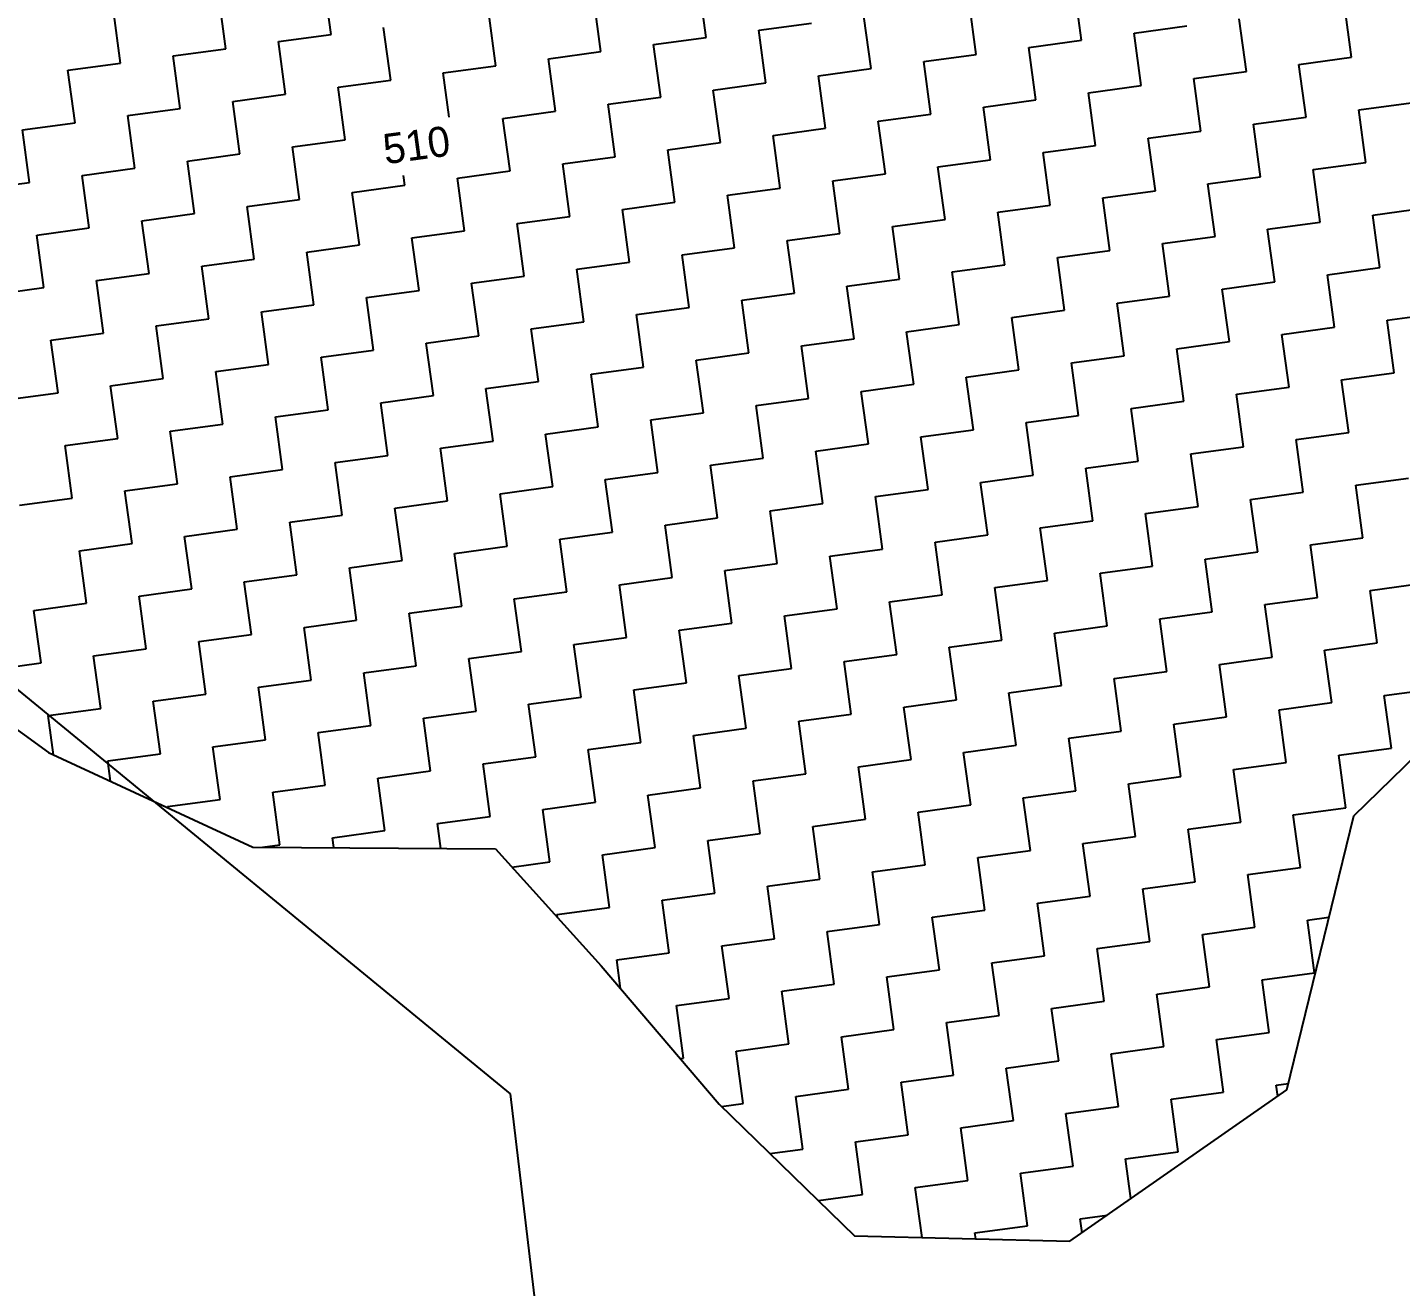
# Model space of a CAD drawing. Header units: metres. Extents: x 318393 to 319412, y 1868341 to 1869380.
# Drawn here: x 318640.6 to 318741.3, y 1868976.3 to 1869068.6 of the extents above; entities that cross this region are included whole.
import ezdxf

# ---------------------------------------------------------------- set-up
doc = ezdxf.new("R2010")
doc.units = ezdxf.units.M
doc.header["$LTSCALE"] = 0.3
doc.header["$MEASUREMENT"] = 0
for name, color, linetype in [('POLY_HATCH', 12, 'CONTINUOUS'), ('POLY_PARCEL', 6, 'CONTINUOUS'), ('TEXT_PARCEL', 7, 'CONTINUOUS')]:
    doc.layers.add(name, color=color, linetype=linetype)
doc.styles.add('TEXT_MAP', font='')
doc.styles.get('TEXT_MAP').set_extended_font_data('Kruti Dev 050')

msp = doc.modelspace()

# ---------------------------------------------------------------- linework, layer by layer
at = {"layer": 'POLY_HATCH', "linetype": 'Continuous'}
for p, q in [((318662.86, 1869068.12), (318662.33, 1869071.98)), ((318690.39, 1869067.91), (318689.87, 1869071.77)), ((318655.14, 1869067.08), (318654.62, 1869070.93)), ((318682.67, 1869066.87), (318682.15, 1869070.73)), ((318717.93, 1869067.7), (318717.41, 1869071.56)), ((318647.42, 1869066.03), (318646.9, 1869069.89)), ((318674.96, 1869065.82), (318674.43, 1869069.68)), ((318710.21, 1869066.66), (318709.69, 1869070.52)), ((318737.75, 1869066.45), (318737.23, 1869070.31)), ((318667.24, 1869064.78), (318666.72, 1869068.64)), ((318694.25, 1869068.43), (318698.11, 1869068.96)), ((318702.49, 1869065.62), (318701.97, 1869069.48)), ((318721.79, 1869068.23), (318725.65, 1869068.75)), ((318730.03, 1869065.41), (318729.51, 1869069.27)), ((318659, 1869067.6), (318662.86, 1869068.12)), ((318659.52, 1869063.74), (318659, 1869067.6)), ((318686.53, 1869067.39), (318690.39, 1869067.91)), ((318694.77, 1869064.57), (318694.25, 1869068.43)), ((318714.07, 1869067.18), (318717.93, 1869067.7)), ((318722.31, 1869064.37), (318721.79, 1869068.23)), ((318651.28, 1869066.55), (318655.14, 1869067.08)), ((318651.8, 1869062.69), (318651.28, 1869066.55)), ((318678.81, 1869066.35), (318682.67, 1869066.87)), ((318687.06, 1869063.53), (318686.53, 1869067.39)), ((318706.35, 1869066.14), (318710.21, 1869066.66)), ((318714.59, 1869063.32), (318714.07, 1869067.18)), ((318643.56, 1869065.51), (318647.42, 1869066.03)), ((318671.1, 1869065.3), (318674.96, 1869065.82)), ((318679.34, 1869062.49), (318678.81, 1869066.35)), ((318698.63, 1869065.1), (318702.49, 1869065.62)), ((318706.87, 1869062.28), (318706.35, 1869066.14)), ((318733.89, 1869065.93), (318737.75, 1869066.45)), ((318734.41, 1869062.07), (318733.89, 1869065.93)), ((318644.08, 1869061.65), (318643.56, 1869065.51)), ((318663.38, 1869064.26), (318667.24, 1869064.78)), ((318671.54, 1869062.05), (318671.1, 1869065.3)), ((318690.91, 1869064.05), (318694.77, 1869064.57)), ((318699.15, 1869061.24), (318698.63, 1869065.1)), ((318726.17, 1869064.89), (318730.03, 1869065.41)), ((318726.69, 1869061.03), (318726.17, 1869064.89)), ((318655.66, 1869063.22), (318659.52, 1869063.74)), ((318663.9, 1869060.4), (318663.38, 1869064.26)), ((318683.2, 1869063.01), (318687.06, 1869063.53)), ((318691.44, 1869060.19), (318690.91, 1869064.05)), ((318718.45, 1869063.85), (318722.31, 1869064.37)), ((318718.97, 1869059.99), (318718.45, 1869063.85)), ((318647.94, 1869062.17), (318651.8, 1869062.69)), ((318656.18, 1869059.36), (318655.66, 1869063.22)), ((318683.72, 1869059.15), (318683.2, 1869063.01)), ((318710.73, 1869062.8), (318714.59, 1869063.32)), ((318711.25, 1869058.94), (318710.73, 1869062.8)), ((318738.27, 1869062.59), (318742.13, 1869063.12)), ((318738.79, 1869058.74), (318738.27, 1869062.59)), ((318640.22, 1869061.13), (318644.08, 1869061.65)), ((318648.46, 1869058.31), (318647.94, 1869062.17)), ((318675.48, 1869061.97), (318679.34, 1869062.49)), ((318676, 1869058.11), (318675.48, 1869061.97)), ((318703.01, 1869061.76), (318706.87, 1869062.28)), ((318703.54, 1869057.9), (318703.01, 1869061.76)), ((318730.55, 1869061.55), (318734.41, 1869062.07)), ((318731.07, 1869057.69), (318730.55, 1869061.55)), ((318640.74, 1869057.27), (318640.22, 1869061.13)), ((318695.3, 1869060.71), (318699.15, 1869061.24)), ((318695.82, 1869056.86), (318695.3, 1869060.71)), ((318722.83, 1869060.51), (318726.69, 1869061.03)), ((318723.35, 1869056.65), (318722.83, 1869060.51)), ((318660.04, 1869059.88), (318663.9, 1869060.4)), ((318660.56, 1869056.02), (318660.04, 1869059.88)), ((318687.58, 1869059.67), (318691.44, 1869060.19)), ((318688.1, 1869055.81), (318687.58, 1869059.67)), ((318715.11, 1869059.46), (318718.97, 1869059.99)), ((318652.32, 1869058.83), (318656.18, 1869059.36)), ((318652.84, 1869054.98), (318652.32, 1869058.83)), ((318679.86, 1869058.63), (318683.72, 1869059.15)), ((318680.38, 1869054.77), (318679.86, 1869058.63)), ((318707.4, 1869058.42), (318711.25, 1869058.94)), ((318715.64, 1869055.61), (318715.11, 1869059.46)), ((318734.93, 1869058.21), (318738.79, 1869058.74)), ((318644.6, 1869057.79), (318648.46, 1869058.31)), ((318645.12, 1869053.93), (318644.6, 1869057.79)), ((318668.28, 1869057.06), (318668.19, 1869057.77)), ((318672.14, 1869057.58), (318676, 1869058.11)), ((318672.66, 1869053.72), (318672.14, 1869057.58)), ((318699.68, 1869057.38), (318703.54, 1869057.9)), ((318707.92, 1869054.56), (318707.4, 1869058.42)), ((318727.21, 1869057.17), (318731.07, 1869057.69)), ((318735.45, 1869054.35), (318734.93, 1869058.21)), ((318636.88, 1869056.75), (318640.74, 1869057.27)), ((318664.42, 1869056.54), (318668.28, 1869057.06)), ((318664.94, 1869052.68), (318664.42, 1869056.54)), ((318691.96, 1869056.33), (318695.82, 1869056.86)), ((318700.2, 1869053.52), (318699.68, 1869057.38)), ((318719.49, 1869056.13), (318723.35, 1869056.65)), ((318727.74, 1869053.31), (318727.21, 1869057.17)), ((318656.7, 1869055.5), (318660.56, 1869056.02)), ((318657.22, 1869051.64), (318656.7, 1869055.5)), ((318684.24, 1869055.29), (318688.1, 1869055.81)), ((318692.48, 1869052.47), (318691.96, 1869056.33)), ((318711.78, 1869055.08), (318715.64, 1869055.61)), ((318720.02, 1869052.27), (318719.49, 1869056.13)), ((318648.98, 1869054.45), (318652.84, 1869054.98)), ((318649.51, 1869050.59), (318648.98, 1869054.45)), ((318676.52, 1869054.25), (318680.38, 1869054.77)), ((318684.76, 1869051.43), (318684.24, 1869055.29)), ((318704.06, 1869054.04), (318707.92, 1869054.56)), ((318712.3, 1869051.22), (318711.78, 1869055.08)), ((318739.31, 1869054.88), (318743.17, 1869055.4)), ((318739.83, 1869051.02), (318739.31, 1869054.88)), ((318641.27, 1869053.41), (318645.12, 1869053.93)), ((318668.8, 1869053.2), (318672.66, 1869053.72)), ((318677.04, 1869050.39), (318676.52, 1869054.25)), ((318696.34, 1869053), (318700.2, 1869053.52)), ((318704.58, 1869050.18), (318704.06, 1869054.04)), ((318731.59, 1869053.83), (318735.45, 1869054.35)), ((318732.12, 1869049.97), (318731.59, 1869053.83)), ((318641.79, 1869049.55), (318641.27, 1869053.41)), ((318661.08, 1869052.16), (318664.94, 1869052.68)), ((318669.32, 1869049.34), (318668.8, 1869053.2)), ((318688.62, 1869051.95), (318692.48, 1869052.47)), ((318696.86, 1869049.14), (318696.34, 1869053)), ((318723.88, 1869052.79), (318727.74, 1869053.31)), ((318724.4, 1869048.93), (318723.88, 1869052.79)), ((318653.37, 1869051.12), (318657.22, 1869051.64)), ((318661.61, 1869048.3), (318661.08, 1869052.16)), ((318680.9, 1869050.91), (318684.76, 1869051.43)), ((318689.14, 1869048.09), (318688.62, 1869051.95)), ((318716.16, 1869051.75), (318720.02, 1869052.27)), ((318716.68, 1869047.89), (318716.16, 1869051.75)), ((318645.65, 1869050.07), (318649.51, 1869050.59)), ((318653.89, 1869047.26), (318653.37, 1869051.12)), ((318681.42, 1869047.05), (318680.9, 1869050.91)), ((318708.44, 1869050.7), (318712.3, 1869051.22)), ((318708.96, 1869046.84), (318708.44, 1869050.7)), ((318735.98, 1869050.5), (318739.83, 1869051.02)), ((318736.5, 1869046.64), (318735.98, 1869050.5)), ((318637.93, 1869049.03), (318641.79, 1869049.55)), ((318646.17, 1869046.21), (318645.65, 1869050.07)), ((318673.18, 1869049.87), (318677.04, 1869050.39)), ((318673.71, 1869046.01), (318673.18, 1869049.87)), ((318700.72, 1869049.66), (318704.58, 1869050.18)), ((318701.24, 1869045.8), (318700.72, 1869049.66)), ((318728.26, 1869049.45), (318732.12, 1869049.97)), ((318728.78, 1869045.59), (318728.26, 1869049.45)), ((318665.46, 1869048.82), (318669.32, 1869049.34)), ((318665.99, 1869044.96), (318665.46, 1869048.82)), ((318693, 1869048.62), (318696.86, 1869049.14)), ((318693.52, 1869044.76), (318693, 1869048.62)), ((318720.54, 1869048.41), (318724.4, 1869048.93)), ((318721.06, 1869044.55), (318720.54, 1869048.41)), ((318657.75, 1869047.78), (318661.61, 1869048.3)), ((318658.27, 1869043.92), (318657.75, 1869047.78)), ((318685.28, 1869047.57), (318689.14, 1869048.09)), ((318685.8, 1869043.71), (318685.28, 1869047.57)), ((318712.82, 1869047.36), (318716.68, 1869047.89)), ((318740.36, 1869047.16), (318744.22, 1869047.68)), ((318650.03, 1869046.74), (318653.89, 1869047.26)), ((318650.55, 1869042.88), (318650.03, 1869046.74)), ((318677.56, 1869046.53), (318681.42, 1869047.05)), ((318678.09, 1869042.67), (318677.56, 1869046.53)), ((318705.1, 1869046.32), (318708.96, 1869046.84)), ((318713.34, 1869043.51), (318712.82, 1869047.36)), ((318732.64, 1869046.11), (318736.5, 1869046.64)), ((318740.88, 1869043.3), (318740.36, 1869047.16)), ((318642.31, 1869045.69), (318646.17, 1869046.21)), ((318642.83, 1869041.83), (318642.31, 1869045.69)), ((318669.85, 1869045.48), (318673.71, 1869046.01)), ((318670.37, 1869041.63), (318669.85, 1869045.48)), ((318697.38, 1869045.28), (318701.24, 1869045.8)), ((318705.62, 1869042.46), (318705.1, 1869046.32)), ((318724.92, 1869045.07), (318728.78, 1869045.59)), ((318733.16, 1869042.25), (318732.64, 1869046.11)), ((318662.13, 1869044.44), (318665.99, 1869044.96)), ((318662.65, 1869040.58), (318662.13, 1869044.44)), ((318689.66, 1869044.23), (318693.52, 1869044.76)), ((318697.9, 1869041.42), (318697.38, 1869045.28)), ((318717.2, 1869044.03), (318721.06, 1869044.55)), ((318725.44, 1869041.21), (318724.92, 1869045.07)), ((318654.41, 1869043.4), (318658.27, 1869043.92)), ((318654.93, 1869039.54), (318654.41, 1869043.4)), ((318681.95, 1869043.19), (318685.8, 1869043.71)), ((318690.19, 1869040.37), (318689.66, 1869044.23)), ((318709.48, 1869042.98), (318713.34, 1869043.51)), ((318717.72, 1869040.17), (318717.2, 1869044.03)), ((318646.69, 1869042.35), (318650.55, 1869042.88)), ((318647.21, 1869038.49), (318646.69, 1869042.35)), ((318674.23, 1869042.15), (318678.09, 1869042.67)), ((318682.47, 1869039.33), (318681.95, 1869043.19)), ((318701.76, 1869041.94), (318705.62, 1869042.46)), ((318710, 1869039.12), (318709.48, 1869042.98)), ((318737.02, 1869042.78), (318740.88, 1869043.3)), ((318737.54, 1869038.92), (318737.02, 1869042.78)), ((318638.97, 1869041.31), (318642.83, 1869041.83)), ((318666.51, 1869041.1), (318670.37, 1869041.63)), ((318674.75, 1869038.29), (318674.23, 1869042.15)), ((318694.05, 1869040.9), (318697.9, 1869041.42)), ((318702.29, 1869038.08), (318701.76, 1869041.94)), ((318729.3, 1869041.73), (318733.16, 1869042.25)), ((318729.82, 1869037.87), (318729.3, 1869041.73)), ((318658.79, 1869040.06), (318662.65, 1869040.58)), ((318667.03, 1869037.24), (318666.51, 1869041.1)), ((318686.33, 1869039.85), (318690.19, 1869040.37)), ((318694.57, 1869037.04), (318694.05, 1869040.9)), ((318721.58, 1869040.69), (318725.44, 1869041.21)), ((318722.1, 1869036.83), (318721.58, 1869040.69)), ((318651.07, 1869039.02), (318654.93, 1869039.54)), ((318659.31, 1869036.2), (318658.79, 1869040.06)), ((318678.61, 1869038.81), (318682.47, 1869039.33)), ((318686.85, 1869035.99), (318686.33, 1869039.85)), ((318713.86, 1869039.65), (318717.72, 1869040.17)), ((318714.39, 1869035.79), (318713.86, 1869039.65)), ((318643.35, 1869037.97), (318647.21, 1869038.49)), ((318651.59, 1869035.16), (318651.07, 1869039.02)), ((318679.13, 1869034.95), (318678.61, 1869038.81)), ((318706.14, 1869038.6), (318710, 1869039.12)), ((318706.67, 1869034.74), (318706.14, 1869038.6)), ((318733.68, 1869038.4), (318737.54, 1869038.92)), ((318734.2, 1869034.54), (318733.68, 1869038.4)), ((318643.87, 1869034.11), (318643.35, 1869037.97)), ((318670.89, 1869037.77), (318674.75, 1869038.29)), ((318671.41, 1869033.91), (318670.89, 1869037.77)), ((318698.43, 1869037.56), (318702.29, 1869038.08)), ((318698.95, 1869033.7), (318698.43, 1869037.56)), ((318725.96, 1869037.35), (318729.82, 1869037.87)), ((318726.48, 1869033.49), (318725.96, 1869037.35)), ((318663.17, 1869036.72), (318667.03, 1869037.24)), ((318663.69, 1869032.86), (318663.17, 1869036.72)), ((318690.71, 1869036.52), (318694.57, 1869037.04)), ((318691.23, 1869032.66), (318690.71, 1869036.52)), ((318718.24, 1869036.31), (318722.1, 1869036.83)), ((318718.77, 1869032.45), (318718.24, 1869036.31)), ((318655.45, 1869035.68), (318659.31, 1869036.2)), ((318655.97, 1869031.82), (318655.45, 1869035.68)), ((318682.99, 1869035.47), (318686.85, 1869035.99)), ((318683.51, 1869031.61), (318682.99, 1869035.47)), ((318710.53, 1869035.26), (318714.39, 1869035.79)), ((318738.06, 1869035.06), (318741.92, 1869035.58)), ((318647.73, 1869034.64), (318651.59, 1869035.16)), ((318648.26, 1869030.78), (318647.73, 1869034.64)), ((318675.27, 1869034.43), (318679.13, 1869034.95)), ((318675.79, 1869030.57), (318675.27, 1869034.43)), ((318702.81, 1869034.22), (318706.67, 1869034.74)), ((318711.05, 1869031.41), (318710.53, 1869035.26)), ((318730.34, 1869034.01), (318734.2, 1869034.54)), ((318738.58, 1869031.2), (318738.06, 1869035.06)), ((318640.01, 1869033.59), (318643.87, 1869034.11)), ((318667.55, 1869033.38), (318671.41, 1869033.91)), ((318668.07, 1869029.53), (318667.55, 1869033.38)), ((318695.09, 1869033.18), (318698.95, 1869033.7)), ((318703.33, 1869030.36), (318702.81, 1869034.22)), ((318722.63, 1869032.97), (318726.48, 1869033.49)), ((318730.87, 1869030.16), (318730.34, 1869034.01)), ((318659.83, 1869032.34), (318663.69, 1869032.86)), ((318660.35, 1869028.48), (318659.83, 1869032.34)), ((318687.37, 1869032.13), (318691.23, 1869032.66)), ((318695.61, 1869029.32), (318695.09, 1869033.18)), ((318714.91, 1869031.93), (318718.77, 1869032.45)), ((318723.15, 1869029.11), (318722.63, 1869032.97)), ((318652.11, 1869031.3), (318655.97, 1869031.82)), ((318652.64, 1869027.44), (318652.11, 1869031.3)), ((318679.65, 1869031.09), (318683.51, 1869031.61)), ((318687.89, 1869028.28), (318687.37, 1869032.13)), ((318707.19, 1869030.88), (318711.05, 1869031.41)), ((318715.43, 1869028.07), (318714.91, 1869031.93)), ((318644.4, 1869030.25), (318648.26, 1869030.78)), ((318671.93, 1869030.05), (318675.79, 1869030.57)), ((318680.17, 1869027.23), (318679.65, 1869031.09)), ((318699.47, 1869029.84), (318703.33, 1869030.36)), ((318707.71, 1869027.02), (318707.19, 1869030.88)), ((318734.73, 1869030.68), (318738.58, 1869031.2)), ((318735.25, 1869026.82), (318734.73, 1869030.68)), ((318644.92, 1869026.4), (318644.4, 1869030.25)), ((318664.21, 1869029), (318668.07, 1869029.53)), ((318672.45, 1869026.19), (318671.93, 1869030.05)), ((318691.75, 1869028.8), (318695.61, 1869029.32)), ((318699.99, 1869025.98), (318699.47, 1869029.84)), ((318727.01, 1869029.63), (318730.87, 1869030.16)), ((318727.53, 1869025.77), (318727.01, 1869029.63)), ((318656.5, 1869027.96), (318660.35, 1869028.48)), ((318664.74, 1869025.14), (318664.21, 1869029)), ((318684.03, 1869027.75), (318687.89, 1869028.28)), ((318692.27, 1869024.94), (318691.75, 1869028.8)), ((318719.29, 1869028.59), (318723.15, 1869029.11)), ((318719.81, 1869024.73), (318719.29, 1869028.59)), ((318648.78, 1869026.92), (318652.64, 1869027.44)), ((318657.02, 1869024.1), (318656.5, 1869027.96)), ((318684.55, 1869023.89), (318684.03, 1869027.75)), ((318711.57, 1869027.55), (318715.43, 1869028.07)), ((318712.09, 1869023.69), (318711.57, 1869027.55)), ((318739.11, 1869027.34), (318742.97, 1869027.86)), ((318739.63, 1869023.48), (318739.11, 1869027.34)), ((318641.06, 1869025.87), (318644.92, 1869026.4)), ((318649.3, 1869023.06), (318648.78, 1869026.92)), ((318676.31, 1869026.71), (318680.17, 1869027.23)), ((318676.84, 1869022.85), (318676.31, 1869026.71)), ((318703.85, 1869026.5), (318707.71, 1869027.02)), ((318704.37, 1869022.64), (318703.85, 1869026.5)), ((318731.39, 1869026.3), (318735.25, 1869026.82)), ((318731.91, 1869022.44), (318731.39, 1869026.3)), ((318641.58, 1869022.01), (318641.06, 1869025.87)), ((318668.6, 1869025.67), (318672.45, 1869026.19)), ((318669.12, 1869021.81), (318668.6, 1869025.67)), ((318696.13, 1869025.46), (318699.99, 1869025.98)), ((318696.65, 1869021.6), (318696.13, 1869025.46)), ((318723.67, 1869025.25), (318727.53, 1869025.77)), ((318724.19, 1869021.39), (318723.67, 1869025.25)), ((318660.88, 1869024.62), (318664.74, 1869025.14)), ((318661.4, 1869020.76), (318660.88, 1869024.62)), ((318688.41, 1869024.42), (318692.27, 1869024.94)), ((318688.94, 1869020.56), (318688.41, 1869024.42)), ((318715.95, 1869024.21), (318719.81, 1869024.73)), ((318653.16, 1869023.58), (318657.02, 1869024.1)), ((318653.68, 1869019.72), (318653.16, 1869023.58)), ((318680.69, 1869023.37), (318684.55, 1869023.89)), ((318681.22, 1869019.51), (318680.69, 1869023.37)), ((318708.23, 1869023.17), (318712.09, 1869023.69)), ((318716.47, 1869020.35), (318715.95, 1869024.21)), ((318735.77, 1869022.96), (318739.63, 1869023.48)), ((318645.44, 1869022.54), (318649.3, 1869023.06)), ((318645.96, 1869018.68), (318645.44, 1869022.54)), ((318672.98, 1869022.33), (318676.84, 1869022.85)), ((318673.5, 1869018.47), (318672.98, 1869022.33)), ((318700.51, 1869022.12), (318704.37, 1869022.64)), ((318708.75, 1869019.31), (318708.23, 1869023.17)), ((318728.05, 1869021.91), (318731.91, 1869022.44)), ((318736.29, 1869019.1), (318735.77, 1869022.96)), ((318637.72, 1869021.49), (318641.58, 1869022.01)), ((318665.26, 1869021.29), (318669.12, 1869021.81)), ((318665.78, 1869017.43), (318665.26, 1869021.29)), ((318692.79, 1869021.08), (318696.65, 1869021.6)), ((318701.03, 1869018.26), (318700.51, 1869022.12)), ((318720.33, 1869020.87), (318724.19, 1869021.39)), ((318728.57, 1869018.06), (318728.05, 1869021.91)), ((318657.54, 1869020.24), (318661.4, 1869020.76)), ((318658.06, 1869016.38), (318657.54, 1869020.24)), ((318685.08, 1869020.03), (318688.94, 1869020.56)), ((318693.32, 1869017.22), (318692.79, 1869021.08)), ((318712.61, 1869019.83), (318716.47, 1869020.35)), ((318720.85, 1869017.01), (318720.33, 1869020.87)), ((318649.82, 1869019.2), (318653.68, 1869019.72)), ((318650.34, 1869015.34), (318649.82, 1869019.2)), ((318677.36, 1869018.99), (318681.22, 1869019.51)), ((318685.6, 1869016.18), (318685.08, 1869020.03)), ((318704.89, 1869018.78), (318708.75, 1869019.31)), ((318713.13, 1869015.97), (318712.61, 1869019.83)), ((318740.15, 1869019.62), (318744.01, 1869020.14)), ((318740.67, 1869015.76), (318740.15, 1869019.62)), ((318642.1, 1869018.15), (318645.96, 1869018.68)), ((318669.64, 1869017.95), (318673.5, 1869018.47)), ((318677.88, 1869015.13), (318677.36, 1869018.99)), ((318697.18, 1869017.74), (318701.03, 1869018.26)), ((318705.42, 1869014.92), (318704.89, 1869018.78)), ((318732.43, 1869018.58), (318736.29, 1869019.1)), ((318732.95, 1869014.72), (318732.43, 1869018.58)), ((318642.49, 1869015.27), (318642.1, 1869018.15)), ((318661.92, 1869016.9), (318665.78, 1869017.43)), ((318670.16, 1869014.09), (318669.64, 1869017.95)), ((318689.46, 1869016.7), (318693.32, 1869017.22)), ((318697.7, 1869013.88), (318697.18, 1869017.74)), ((318724.71, 1869017.53), (318728.57, 1869018.06)), ((318725.23, 1869013.67), (318724.71, 1869017.53)), ((318654.2, 1869015.86), (318658.06, 1869016.38)), ((318662.44, 1869013.04), (318661.92, 1869016.9)), ((318681.74, 1869015.65), (318685.6, 1869016.18)), ((318689.98, 1869012.84), (318689.46, 1869016.7)), ((318716.99, 1869016.49), (318720.85, 1869017.01)), ((318717.52, 1869012.63), (318716.99, 1869016.49)), ((318646.48, 1869014.82), (318650.34, 1869015.34)), ((318654.72, 1869012), (318654.2, 1869015.86)), ((318682.26, 1869011.79), (318681.74, 1869015.65)), ((318709.28, 1869015.45), (318713.13, 1869015.97)), ((318709.8, 1869011.59), (318709.28, 1869015.45)), ((318736.81, 1869015.24), (318740.67, 1869015.76)), ((318737.33, 1869011.38), (318736.81, 1869015.24)), ((318646.68, 1869013.33), (318646.48, 1869014.82)), ((318674.02, 1869014.61), (318677.88, 1869015.13)), ((318674.54, 1869010.75), (318674.02, 1869014.61)), ((318701.56, 1869014.4), (318705.42, 1869014.92)), ((318702.08, 1869010.54), (318701.56, 1869014.4)), ((318729.09, 1869014.2), (318732.95, 1869014.72)), ((318729.62, 1869010.34), (318729.09, 1869014.2)), ((318666.3, 1869013.57), (318670.16, 1869014.09)), ((318666.82, 1869009.71), (318666.3, 1869013.57)), ((318693.84, 1869013.36), (318697.7, 1869013.88)), ((318694.36, 1869009.5), (318693.84, 1869013.36)), ((318721.38, 1869013.15), (318725.23, 1869013.67)), ((318721.9, 1869009.29), (318721.38, 1869013.15)), ((318658.58, 1869012.52), (318662.44, 1869013.04)), ((318659.1, 1869008.66), (318658.58, 1869012.52)), ((318686.12, 1869012.32), (318689.98, 1869012.84)), ((318686.64, 1869008.46), (318686.12, 1869012.32)), ((318713.66, 1869012.11), (318717.52, 1869012.63)), ((318650.86, 1869011.48), (318654.72, 1869012)), ((318650.88, 1869011.39), (318650.86, 1869011.48)), ((318678.4, 1869011.27), (318682.26, 1869011.79)), ((318678.92, 1869007.41), (318678.4, 1869011.27)), ((318705.94, 1869011.07), (318709.8, 1869011.59)), ((318714.18, 1869008.25), (318713.66, 1869012.11)), ((318733.47, 1869010.86), (318737.33, 1869011.38)), ((318670.68, 1869010.23), (318674.54, 1869010.75)), ((318670.93, 1869008.4), (318670.68, 1869010.23)), ((318698.22, 1869010.02), (318702.08, 1869010.54)), ((318706.46, 1869007.21), (318705.94, 1869011.07)), ((318725.76, 1869009.82), (318729.62, 1869010.34)), ((318734, 1869007), (318733.47, 1869010.86)), ((318662.96, 1869009.19), (318666.82, 1869009.71)), ((318663.06, 1869008.46), (318662.96, 1869009.19)), ((318690.5, 1869008.98), (318694.36, 1869009.5)), ((318698.74, 1869006.16), (318698.22, 1869010.02)), ((318718.04, 1869008.77), (318721.9, 1869009.29)), ((318726.28, 1869005.96), (318725.76, 1869009.82)), ((318657.84, 1869008.49), (318659.1, 1869008.66)), ((318682.78, 1869007.94), (318686.64, 1869008.46)), ((318691.02, 1869005.12), (318690.5, 1869008.98)), ((318710.32, 1869007.73), (318714.18, 1869008.25)), ((318718.56, 1869004.91), (318718.04, 1869008.77)), ((318676.13, 1869007.04), (318678.92, 1869007.41)), ((318683.3, 1869004.08), (318682.78, 1869007.94)), ((318702.6, 1869006.68), (318706.46, 1869007.21)), ((318710.84, 1869003.87), (318710.32, 1869007.73)), ((318694.88, 1869005.64), (318698.74, 1869006.16)), ((318703.12, 1869002.83), (318702.6, 1869006.68)), ((318730.14, 1869006.48), (318734, 1869007)), ((318730.66, 1869002.62), (318730.14, 1869006.48)), ((318687.16, 1869004.6), (318691.02, 1869005.12)), ((318695.4, 1869001.78), (318694.88, 1869005.64)), ((318722.42, 1869005.43), (318726.28, 1869005.96)), ((318722.94, 1869001.57), (318722.42, 1869005.43)), ((318679.44, 1869003.55), (318683.3, 1869004.08)), ((318687.68, 1869000.74), (318687.16, 1869004.6)), ((318714.7, 1869004.39), (318718.56, 1869004.91)), ((318715.22, 1869000.53), (318714.7, 1869004.39)), ((318679.47, 1869003.34), (318679.44, 1869003.55)), ((318706.98, 1869003.35), (318710.84, 1869003.87)), ((318707.5, 1868999.49), (318706.98, 1869003.35)), ((318734.52, 1869003.14), (318736.09, 1869003.35)), ((318735.04, 1868999.28), (318734.52, 1869003.14)), ((318699.26, 1869002.3), (318703.12, 1869002.83)), ((318699.78, 1868998.44), (318699.26, 1869002.3)), ((318726.8, 1869002.1), (318730.66, 1869002.62)), ((318727.32, 1868998.24), (318726.8, 1869002.1)), ((318691.54, 1869001.26), (318695.4, 1869001.78)), ((318692.07, 1868997.4), (318691.54, 1869001.26)), ((318719.08, 1869001.05), (318722.94, 1869001.57)), ((318719.6, 1868997.19), (318719.08, 1869001.05)), ((318683.83, 1869000.22), (318687.68, 1869000.74)), ((318684.11, 1868998.12), (318683.83, 1869000.22)), ((318711.36, 1869000.01), (318715.22, 1869000.53)), ((318703.64, 1868998.97), (318707.5, 1868999.49)), ((318711.88, 1868996.15), (318711.36, 1869000.01)), ((318731.18, 1868998.76), (318735.04, 1868999.28)), ((318695.93, 1868997.92), (318699.78, 1868998.44)), ((318704.17, 1868995.11), (318703.64, 1868998.97)), ((318723.46, 1868997.72), (318727.32, 1868998.24)), ((318731.7, 1868994.9), (318731.18, 1868998.76)), ((318688.21, 1868996.88), (318692.07, 1868997.4)), ((318696.45, 1868994.06), (318695.93, 1868997.92)), ((318715.74, 1868996.67), (318719.6, 1868997.19)), ((318723.98, 1868993.86), (318723.46, 1868997.72)), ((318688.73, 1868993.02), (318688.21, 1868996.88)), ((318708.02, 1868995.63), (318711.88, 1868996.15)), ((318716.27, 1868992.81), (318715.74, 1868996.67)), ((318700.31, 1868994.58), (318704.17, 1868995.11)), ((318708.55, 1868991.77), (318708.02, 1868995.63)), ((318692.59, 1868993.54), (318696.45, 1868994.06)), ((318700.83, 1868990.73), (318700.31, 1868994.58)), ((318727.84, 1868994.38), (318731.7, 1868994.9)), ((318728.36, 1868990.52), (318727.84, 1868994.38)), ((318688.48, 1868992.99), (318688.73, 1868993.02)), ((318693.11, 1868989.68), (318692.59, 1868993.54)), ((318720.12, 1868993.33), (318723.98, 1868993.86)), ((318720.65, 1868989.48), (318720.12, 1868993.33)), ((318712.41, 1868992.29), (318716.27, 1868992.81)), ((318712.93, 1868988.43), (318712.41, 1868992.29)), ((318704.69, 1868991.25), (318708.55, 1868991.77)), ((318705.21, 1868987.39), (318704.69, 1868991.25)), ((318732.22, 1868991.04), (318733.12, 1868991.16)), ((318732.33, 1868990.23), (318732.22, 1868991.04)), ((318696.97, 1868990.2), (318700.83, 1868990.73)), ((318697.49, 1868986.34), (318696.97, 1868990.2)), ((318724.51, 1868990), (318728.36, 1868990.52)), ((318725.03, 1868986.14), (318724.51, 1868990)), ((318691.51, 1868989.47), (318693.11, 1868989.68)), ((318716.79, 1868988.95), (318720.65, 1868989.48)), ((318717.31, 1868985.09), (318716.79, 1868988.95)), ((318709.07, 1868987.91), (318712.93, 1868988.43)), ((318701.35, 1868986.87), (318705.21, 1868987.39)), ((318709.59, 1868984.05), (318709.07, 1868987.91)), ((318695.06, 1868986.02), (318697.49, 1868986.34)), ((318701.87, 1868983.01), (318701.35, 1868986.87)), ((318721.17, 1868985.62), (318725.03, 1868986.14)), ((318713.45, 1868984.57), (318717.31, 1868985.09)), ((318721.56, 1868982.72), (318721.17, 1868985.62)), ((318705.73, 1868983.53), (318709.59, 1868984.05)), ((318713.97, 1868980.71), (318713.45, 1868984.57)), ((318698.62, 1868982.57), (318701.87, 1868983.01)), ((318706.23, 1868979.86), (318705.73, 1868983.53)), ((318717.83, 1868981.23), (318719.82, 1868981.5)), ((318717.97, 1868980.21), (318717.83, 1868981.23)), ((318710.11, 1868980.19), (318713.97, 1868980.71)), ((318710.17, 1868979.76), (318710.11, 1868980.19))]:
    msp.add_line(p, q, dxfattribs=at)
at = {"layer": 'POLY_HATCH'}
for p, q in [((318633.7, 1869021.56), (318642.14, 1869015.43)), ((318642.14, 1869015.43), (318657.13, 1869008.5)), ((318737.91, 1869010.8), (318742.55, 1869015.31)), ((318733.01, 1868990.7), (318737.91, 1869010.8)), ((318657.13, 1869008.5), (318674.92, 1869008.37)), ((318674.92, 1869008.37), (318682.69, 1868999.78)), ((318682.69, 1868999.78), (318691.34, 1868989.63)), ((318717.07, 1868979.59), (318733.01, 1868990.7)), ((318691.34, 1868989.63), (318701.28, 1868979.99)), ((318701.28, 1868979.99), (318717.07, 1868979.59))]:
    msp.add_line(p, q, dxfattribs=at)
at = {"layer": 'POLY_PARCEL'}
for p, q in [((318676.04, 1868990.4), (318600.12, 1869052.67)), ((318679.65, 1868959.8), (318676.04, 1868990.4))]:
    msp.add_line(p, q, dxfattribs=at)

# ---------------------------------------------------------------- texts
at = {"layer": 'TEXT_PARCEL', "style": 'TEXT_MAP'}
msp.add_text('510', height=2.208, rotation=7.6995, dxfattribs=at).set_placement((318666.84, 1869058.6))

doc.saveas('drawing.dxf')
